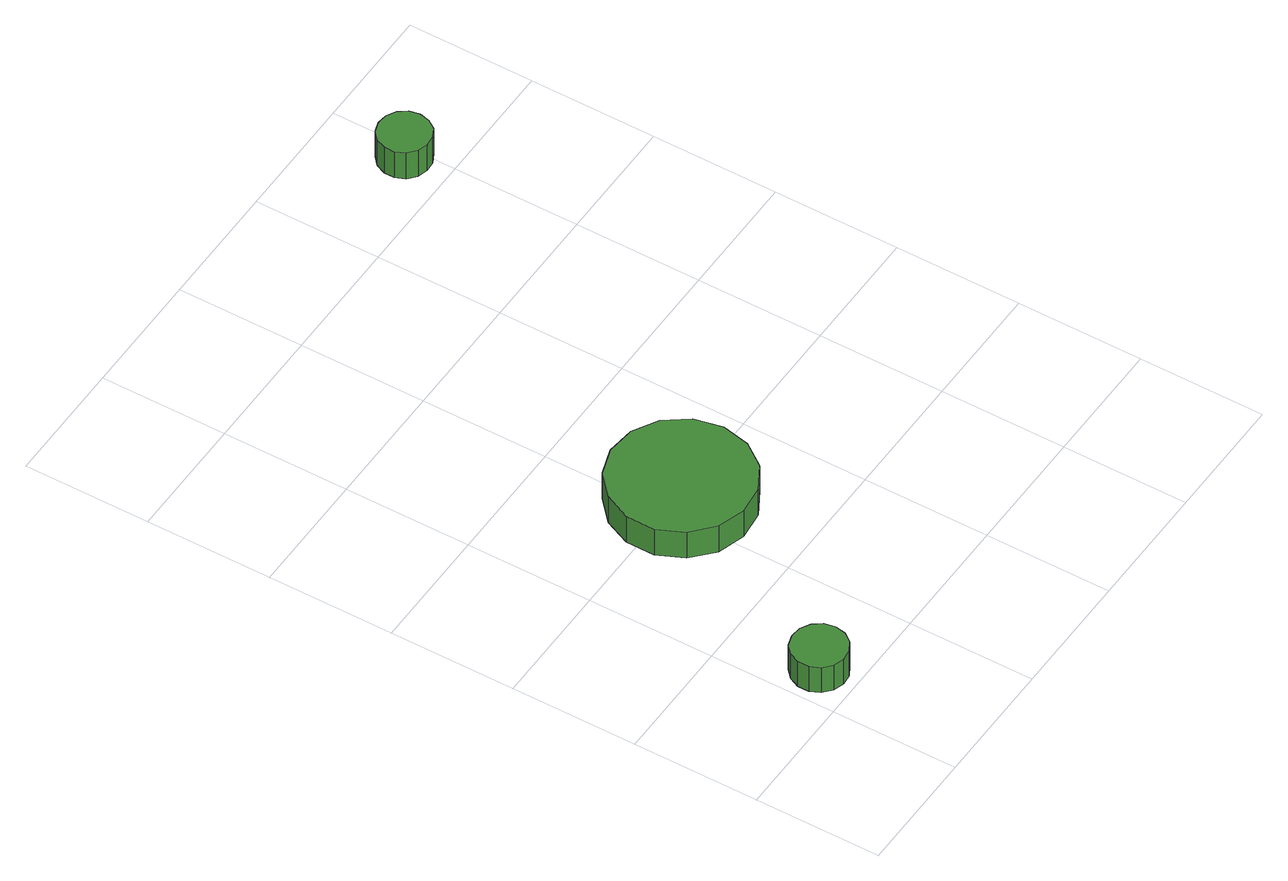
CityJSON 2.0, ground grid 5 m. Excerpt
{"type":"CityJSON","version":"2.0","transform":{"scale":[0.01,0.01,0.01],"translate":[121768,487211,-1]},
"CityObjects":{
"tree1":{"type":"SolitaryVegetationObject","attributes":{"function":"something"},"geometry":[{"type":"MultiSurface","lod":"1","boundaries":[[[0,1,2,3,4,5,6,7,8,9,10,11,12,13,14]],[[15,16,17,18,19,20,21,22,23,24,25,26,27,28,29]],[[0,29,28,1]],[[1,28,27,2]],[[2,27,26,3]],[[3,26,25,4]],[[4,25,24,5]],[[5,24,23,6]],[[6,23,22,7]],[[7,22,21,8]],[[8,21,20,9]],[[9,20,19,10]],[[10,19,18,11]],[[11,18,17,12]],[[12,17,16,13]],[[13,16,15,14]],[[14,15,29,0]]]}]},
"tree2":{"type":"SolitaryVegetationObject","attributes":{"function":"something"},"geometry":[{"type":"MultiSurface","lod":"1","boundaries":[[[30,31,32,33,34,35,36,37,38,39,40,41,42,43,44]],[[45,46,47,48,49,50,51,52,53,54,55,56,57,58,59]],[[30,59,58,31]],[[31,58,57,32]],[[32,57,56,33]],[[33,56,55,34]],[[34,55,54,35]],[[35,54,53,36]],[[36,53,52,37]],[[37,52,51,38]],[[38,51,50,39]],[[39,50,49,40]],[[40,49,48,41]],[[41,48,47,42]],[[42,47,46,43]],[[43,46,45,44]],[[44,45,59,30]]]}]},
"tree3":{"type":"SolitaryVegetationObject","attributes":{"function":"something"},"geometry":[{"type":"MultiSurface","lod":"1","boundaries":[[[60,61,62,63,64,65,66,67,68,69,70,71,72,73,74]],[[75,76,77,78,79,80,81,82,83,84,85,86,87,88,89]],[[60,89,88,61]],[[61,88,87,62]],[[62,87,86,63]],[[63,86,85,64]],[[64,85,84,65]],[[65,84,83,66]],[[66,83,82,67]],[[67,82,81,68]],[[68,81,80,69]],[[69,80,79,70]],[[70,79,78,71]],[[71,78,77,72]],[[72,77,76,73]],[[73,76,75,74]],[[74,75,89,60]]]}]}
},
"vertices":[
[251,148,173],[242,191,173],[216,227,173],[177,250,173],[133,254,173],[90,241,173],[57,211,173],[39,170,173],[39,125,173],[57,85,173],[90,55,173],[133,41,173],[177,46,173],[216,68,173],[242,104,173],[242,104,49],[216,68,49],[177,46,49],[133,41,49],[90,55,49],[57,85,49],[39,125,49],[39,170,49],[57,211,49],[90,241,49],[133,254,49],[177,250,49],[216,227,49],[242,191,49],[251,148,49],
[840,979,190],[816,1091,190],[749,1184,190],[650,1241,190],[536,1253,190],[428,1218,190],[343,1141,190],[296,1037,190],[296,922,190],[343,818,190],[428,741,190],[536,706,190],[650,718,190],[749,775,190],[816,867,190],[816,867,61],[749,775,61],[650,718,61],[536,706,61],[428,741,61],[343,818,61],[296,922,61],[296,1037,61],[343,1141,61],[428,1218,61],[536,1253,61],[650,1241,61],[749,1184,61],[816,1091,61],[840,979,61],
[1536,2665,203],[1527,2706,203],[1503,2740,203],[1466,2761,203],[1424,2766,203],[1384,2753,203],[1352,2725,203],[1335,2686,203],[1335,2644,203],[1352,2605,203],[1384,2577,203],[1424,2564,203],[1466,2568,203],[1503,2589,203],[1527,2623,203],[1527,2623,74],[1503,2589,74],[1466,2568,74],[1424,2564,74],[1384,2577,74],[1352,2605,74],[1335,2644,74],[1335,2686,74],[1352,2725,74],[1384,2753,74],[1424,2766,74],[1466,2761,74],[1503,2740,74],[1527,2706,74],[1536,2665,74]
]}
